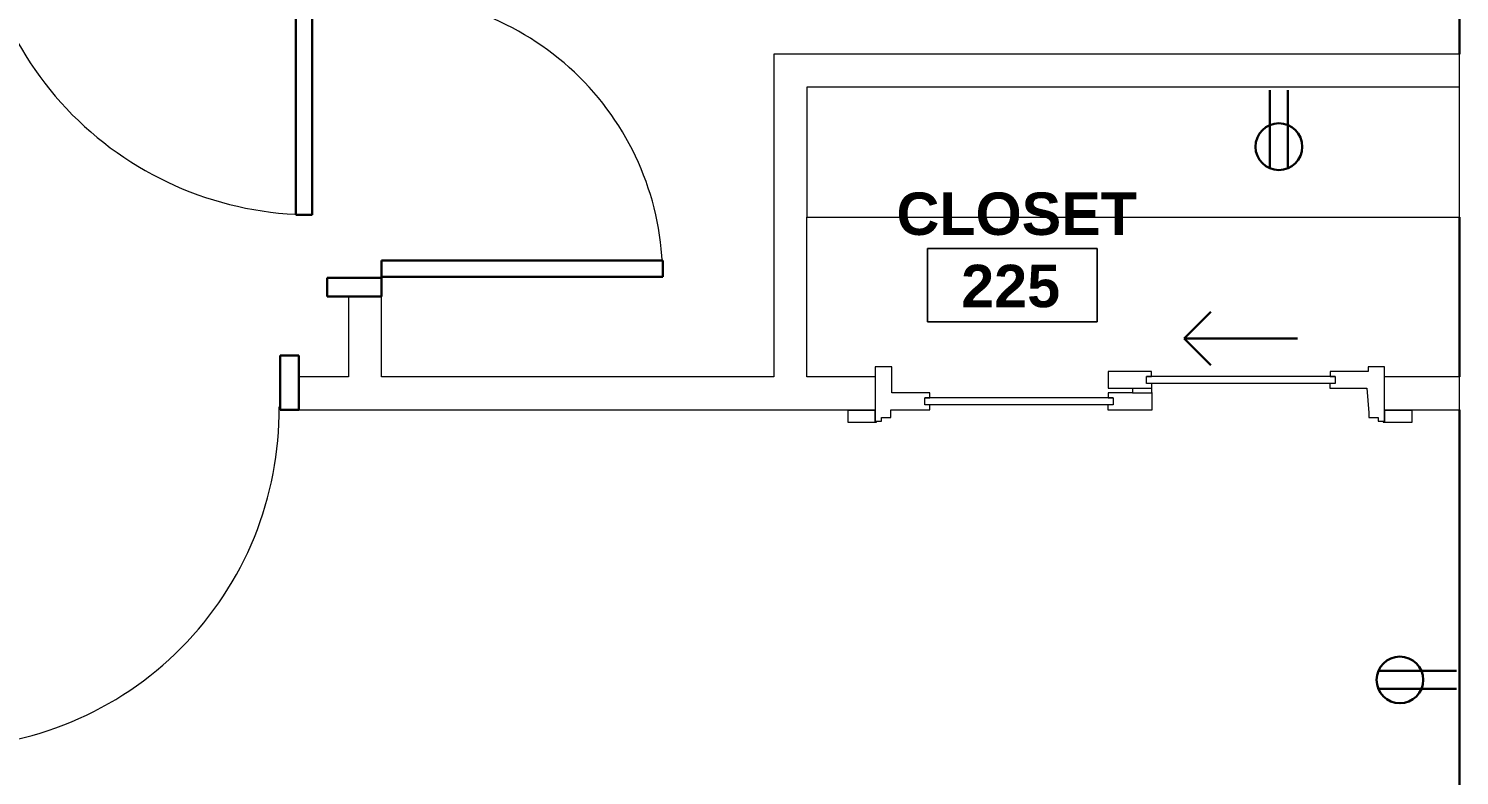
# Model space of a CAD drawing. Header units: inches. Extents: x -529 to 1015, y -2066 to -1239.
# Drawn here: x 533 to 684.7, y -1838.7 to -1759.6 of the extents above; entities that cross this region are included whole.
import ezdxf

# ---------------------------------------------------------------- set-up
doc = ezdxf.new("R2010")
doc.units = ezdxf.units.IN
doc.header["$MEASUREMENT"] = 0
for name, color, linetype, lineweight in [('A-ANNO-NOTE', 131, 'Continuous', 9), ('A-AREA-IDEN', 2, 'Continuous', 9), ('A-DETL-GENF', 92, 'Continuous', 9), ('A-DOOR', 31, 'Continuous', 18), ('A-DOOR-FRAM', 31, 'Continuous', 30), ('A-DOOR-GLAZ', 31, 'Continuous', 9), ('A-DOOR-OPNG', 31, 'Continuous', 30), ('A-WALL', 113, 'Continuous', 18), ('I-WALL', 2, 'Continuous', 18), ('Q-CASE', 31, 'Continuous', 9)]:
    doc.layers.add(name, color=color, linetype=linetype, lineweight=lineweight)
doc.styles.add('Swis721 Lt BT_B', font='', dxfattribs={"height": 4.5})
doc.styles.get('Swis721 Lt BT_B').set_extended_font_data('Swis721 Lt BT', bold=True)

# ---------------------------------------------------------------- blocks, each defined once
blk = doc.blocks.new('Single Flush - D1 3_ X 8_  - NOT FR-6102174-2ND FLOOR - POWER _ SIGNAL')
at = {"layer": 'A-DOOR', "lineweight": 30}
for p, q in [((16.15625, -1.75), (17.90625, -1.75)), ((16.15625, -37.5625), (16.15625, -1.75)), ((17.90625, -1.75), (17.90625, -37.5625)), ((17.90625, -37.5625), (16.15625, -37.5625))]:
    blk.add_line(p, q, dxfattribs=at)
at = {"layer": 'A-DOOR', "lineweight": 9}
blk.add_arc((17.90625, -1.75), 35.8125, 179.5, 270, dxfattribs=at)
at = {"layer": 'A-DOOR-FRAM'}
for p, q in [((-20, 4), (-20, -1.75)), ((-20, 4), (-18, 4)), ((-18, 4), (-18, -1.75)), ((18.000004, 4), (18.000004, -1.75)), ((18.000004, 4), (20.000004, 4)), ((20.000004, 4), (20.000004, -1.75)), ((-20, -1.75), (-18, -1.75)), ((18.000004, -1.75), (20.000004, -1.75))]:
    blk.add_line(p, q, dxfattribs=at)
blk = doc.blocks.new('Single Flush - D1 3_ X 8_  - NOT FR-6102448-2ND FLOOR - POWER _ SIGNAL')
at = {"layer": 'A-DOOR', "lineweight": 30}
for p, q in [((16.15625, 37.5625), (16.15625, 1.75)), ((17.90625, 37.5625), (16.15625, 37.5625)), ((17.90625, 1.75), (17.90625, 37.5625)), ((16.15625, 1.75), (17.90625, 1.75))]:
    blk.add_line(p, q, dxfattribs=at)
at = {"layer": 'A-DOOR', "lineweight": 9}
blk.add_arc((17.90625, 1.75), 35.8125, 90, 180.5, dxfattribs=at)
at = {"layer": 'A-DOOR-FRAM'}
for p, q in [((-20, -4), (-20, 1.75)), ((-20, 1.75), (-18, 1.75)), ((-18, -4), (-18, 1.75)), ((18.000004, -4), (18.000004, 1.75)), ((18.000004, 1.75), (20.000004, 1.75)), ((20.000004, -4), (20.000004, 1.75)), ((-20, -4), (-18, -4)), ((18.000004, -4), (20.000004, -4))]:
    blk.add_line(p, q, dxfattribs=at)
blk = doc.blocks.new('Single Flush - D1 2_6_ X 8_ - NOT FR-6103599-2ND FLOOR - POWER _ SIGNAL')
at = {"layer": 'A-DOOR', "lineweight": 30}
for p, q in [((13.15625, 31.5625), (13.15625, 1.75)), ((14.90625, 31.5625), (13.15625, 31.5625)), ((14.90625, 1.75), (14.90625, 31.5625)), ((13.15625, 1.75), (14.90625, 1.75))]:
    blk.add_line(p, q, dxfattribs=at)
at = {"layer": 'A-DOOR', "lineweight": 9}
blk.add_arc((14.90625, 1.75), 29.8125, 90, 180.5, dxfattribs=at)
at = {"layer": 'A-DOOR-FRAM'}
for p, q in [((-17, -4), (-17, 1.75)), ((-17, 1.75), (-15, 1.75)), ((-15, -4), (-15, 1.75)), ((15.000004, -4), (15.000004, 1.75)), ((15.000004, 1.75), (17.000004, 1.75)), ((17.000004, -4), (17.000004, 1.75)), ((-17, -4), (-15, -4)), ((15.000004, -4), (17.000004, -4))]:
    blk.add_line(p, q, dxfattribs=at)
blk = doc.blocks.new('Door-Sliding-JELD-WEN-2_Panel-Stationary_Active-Wide_Stile-EpicVue - Not A Type - Load Type Catalog 4_6_-5760578-2ND FLOOR - POWER _ SIGNAL')
at = {"layer": 'A-DETL-GENF'}
for p, q in [((-26.86, 3.06), (-29.91, 3.06)), ((-29.91, 3.06), (-29.91, 1.8)), ((-26.86, 2.98), (-26.86, 3.06)), ((26.86, 3.06), (26.86, 2.98)), ((29.91, 3.06), (26.86, 3.06)), ((29.91, 1.8), (29.91, 3.06)), ((-29.91, 1.8), (-27, 1.8)), ((-27, 1.8), (-27, 2.98)), ((-27, 2.98), (-26.86, 2.98)), ((-26.34, 2.94), (-27, 2.94)), ((-27, 2.94), (-27, -2.8)), ((-26.34, 2.55), (-26.34, 2.94)), ((-25.34, 2.55), (-26.34, 2.55)), ((-25.34, 2.06), (-25.34, 2.55)), ((-25.11, -0.54), (-25.34, 2.06)), ((2.32, 1.74), (-2.37, 1.74)), ((-2.37, 1.74), (-2.37, -0.1)), ((2.32, 1.23), (2.32, 1.74)), ((21.2, 1.74), (21.2, 1.23)), ((25.33, 1.74), (21.2, 1.74)), ((26.34, 2.55), (25.33, 2.55)), ((25.33, 2.55), (25.33, 1.74)), ((27, 2.95), (26.34, 2.95)), ((26.34, 2.95), (26.34, 2.55)), ((26.86, 2.98), (27, 2.98)), ((27, 2.98), (27, 1.8)), ((27, -2.8), (27, 2.95)), ((27, 1.8), (29.91, 1.8)), ((1.78, 0.48), (1.78, 1.23)), ((1.78, 1.23), (2.32, 1.23)), ((2.31, 0.48), (1.78, 0.48)), ((2.31, -0.05), (2.31, 0.48)), ((21.2, 1.23), (21.75, 1.23)), ((21.75, 0.48), (21.21, 0.48)), ((21.21, 0.48), (21.21, -0.05)), ((21.75, 1.23), (21.75, 0.48)), ((-21.21, -0.54), (-25.11, -0.54)), ((-21.75, -1.8), (-21.75, -1.05)), ((-21.75, -1.05), (-21.21, -1.05)), ((-21.21, -1.05), (-21.21, -0.54)), ((-2.37, -0.1), (-2.32, -0.1)), ((-2.32, -0.05), (-2.32, -0.1)), ((-0.28, -0.05), (-2.32, -0.05)), ((-2.32, -0.1), (-2.32, -1.05)), ((-0.28, -0.54), (-2.32, -0.54)), ((-2.32, -1.05), (-1.78, -1.05)), ((-1.78, -1.05), (-1.78, -1.8)), ((-0.28, -0.54), (-0.28, -0.05)), ((-0.28, -0.05), (2.31, -0.05)), ((2.31, -0.54), (-0.28, -0.54)), ((2.31, -2.33), (2.31, -0.54)), ((21.21, -0.05), (25.25, -0.05)), ((25.25, -0.05), (25.25, -2.8)), ((-27, -2.8), (-25.25, -2.8)), ((-25.25, -2.8), (-25.25, -2.33)), ((-25.25, -2.33), (-21.22, -2.33)), ((-21.22, -1.8), (-21.75, -1.8)), ((-21.22, -2.33), (-21.22, -1.8)), ((-1.78, -1.8), (-2.31, -1.8)), ((-2.31, -1.8), (-2.31, -2.33)), ((-2.31, -2.33), (2.31, -2.33)), ((25.25, -2.8), (27, -2.8))]:
    blk.add_line(p, q, dxfattribs=at)
at = {"layer": 'A-DOOR-GLAZ'}
for p, q in [((1.78, 1.23), (21.75, 1.23)), ((1.78, 0.48), (21.75, 0.48)), ((-21.75, -1.05), (-1.78, -1.05)), ((-21.75, -1.8), (-1.78, -1.8))]:
    blk.add_line(p, q, dxfattribs=at)
at = {"layer": 'A-DOOR-OPNG'}
for p, q in [((-8.6, -2.99), (-5.77, -5.81)), ((-5.77, -5.81), (-17.77, -5.81)), ((-8.6, -8.64), (-5.77, -5.81))]:
    blk.add_line(p, q, dxfattribs=at)
blk = doc.blocks.new('CW Shelves _ Rails - Shelve Rail-5765832-2ND FLOOR - POWER _ SIGNAL')
at = {"layer": 'Q-CASE'}
for p, q in [((71.18, -2.36), (2, -2.36)), ((2, -2.36), (2, -16.14)), ((71.18, -16.14), (71.18, -2.36)), ((2, -16.14), (71.18, -16.14))]:
    blk.add_line(p, q, dxfattribs=at)
blk = doc.blocks.new('Room Tag - Room Name and Number-3379422-2ND FLOOR - POWER _ SIGNAL')
at = {"layer": 'A-AREA-IDEN'}
for p, q in [((-0.1881, -0.1636), (-0.1881, -0.0018)), ((-0.1881, -0.0018), (0.1869, -0.0018)), ((0.1869, -0.0018), (-0.1881, -0.0018)), ((-0.1881, -0.0018), (-0.1881, -0.1636)), ((0.1869, -0.0018), (0.1869, -0.1636)), ((0.1869, -0.1636), (0.1869, -0.0018)), ((0.1869, -0.1636), (-0.1881, -0.1636)), ((-0.1881, -0.1636), (0.1869, -0.1636))]:
    blk.add_line(p, q, dxfattribs=at)

msp = doc.modelspace()

# ---------------------------------------------------------------- linework, layer by layer
at = {"layer": 'A-ANNO-NOTE', "lineweight": 30}
for p, q in [((664.64, -1766.09), (664.64, -1774.35)), ((666.55, -1766.09), (666.55, -1774.35)), ((666.55, -1766.09), (666.55, -1774.35)), ((684.4, -1827.63), (676.13, -1827.63)), ((684.4, -1829.54), (676.13, -1829.54)), ((684.4, -1829.54), (676.13, -1829.54))]:
    msp.add_line(p, q, dxfattribs=at)
for centre, radius in [((665.59, -1772.07), 2.48), ((678.42, -1828.58), 2.47)]:
    msp.add_circle(centre, radius, dxfattribs=at)
at = {"layer": 'A-WALL'}
for p, q in [((684.72, -1765.76), (684.72, -1762.26)), ((684.72, -1799.96), (684.72, -1796.46))]:
    msp.add_line(p, q, dxfattribs=at)
at = {"layer": 'I-WALL', "color": 8, "lineweight": 30}
for p, q in [((684.72, -1702.47), (684.72, -1762.26)), ((684.72, -1779.54), (684.72, -1796.46)), ((684.72, -1799.96), (684.72, -1914.91))]:
    msp.add_line(p, q, dxfattribs=at)
at = {"layer": 'I-WALL'}
for p, q in [((684.72, -1762.26), (612.04, -1762.26)), ((612.04, -1762.26), (612.04, -1796.46)), ((615.54, -1796.46), (615.54, -1779.54)), ((566.95, -1787.96), (566.95, -1796.46)), ((570.45, -1787.96), (566.95, -1787.96)), ((570.45, -1796.46), (570.45, -1787.96)), ((566.95, -1796.46), (561.7, -1796.46)), ((561.7, -1796.46), (561.7, -1799.96)), ((612.04, -1796.46), (570.45, -1796.46)), ((622.79, -1796.46), (615.54, -1796.46)), ((684.72, -1796.46), (676.79, -1796.46)), ((561.7, -1799.96), (622.79, -1799.96)), ((676.79, -1799.96), (684.72, -1799.96))]:
    msp.add_line(p, q, dxfattribs=at)

# ---------------------------------------------------------------- block references
at = {"layer": 'A-AREA-IDEN', "xscale": 47.99999999999997, "yscale": 47.99999999999997, "zscale": 47.99999999999997}
msp.add_blockref('Room Tag - Room Name and Number-3379422-2ND FLOOR - POWER _ SIGNAL', (637.36, -1782.78), dxfattribs=at)
at = {"layer": 'A-DOOR'}
msp.add_blockref('Single Flush - D1 3_ X 8_  - NOT FR-6102174-2ND FLOOR - POWER _ SIGNAL', (545.2, -1741.71), dxfattribs=at)
for name, p, rotation in [('Single Flush - D1 2_6_ X 8_ - NOT FR-6103599-2ND FLOOR - POWER _ SIGNAL', (568.7, -1770.96), 269.9999999999999), ('Door-Sliding-JELD-WEN-2_Panel-Stationary_Active-Wide_Stile-EpicVue - Not A Type - Load Type Catalog 4_6_-5760578-2ND FLOOR - POWER _ SIGNAL', (649.79, -1798.21), 180), ('Single Flush - D1 3_ X 8_  - NOT FR-6102448-2ND FLOOR - POWER _ SIGNAL', (541.7, -1798.21), 180)]:
    msp.add_blockref(name, p, dxfattribs=dict(at, rotation=rotation))
at = {"layer": 'Q-CASE'}
msp.add_blockref('CW Shelves _ Rails - Shelve Rail-5765832-2ND FLOOR - POWER _ SIGNAL', (613.55, -1763.4), dxfattribs=at)

# ---------------------------------------------------------------- texts
at = {"layer": 'A-AREA-IDEN', "char_height": 4.5, "attachment_point": 1, "style": 'Swis721 Lt BT_B'}
for s, insert, width in [('CLOSET', (625.05, -1776.92), 29.694), ('225', (631.91, -1784.58), 12.726)]:
    msp.add_mtext(s, dxfattribs=dict(at, insert=insert, width=width))

doc.saveas('drawing.dxf')
